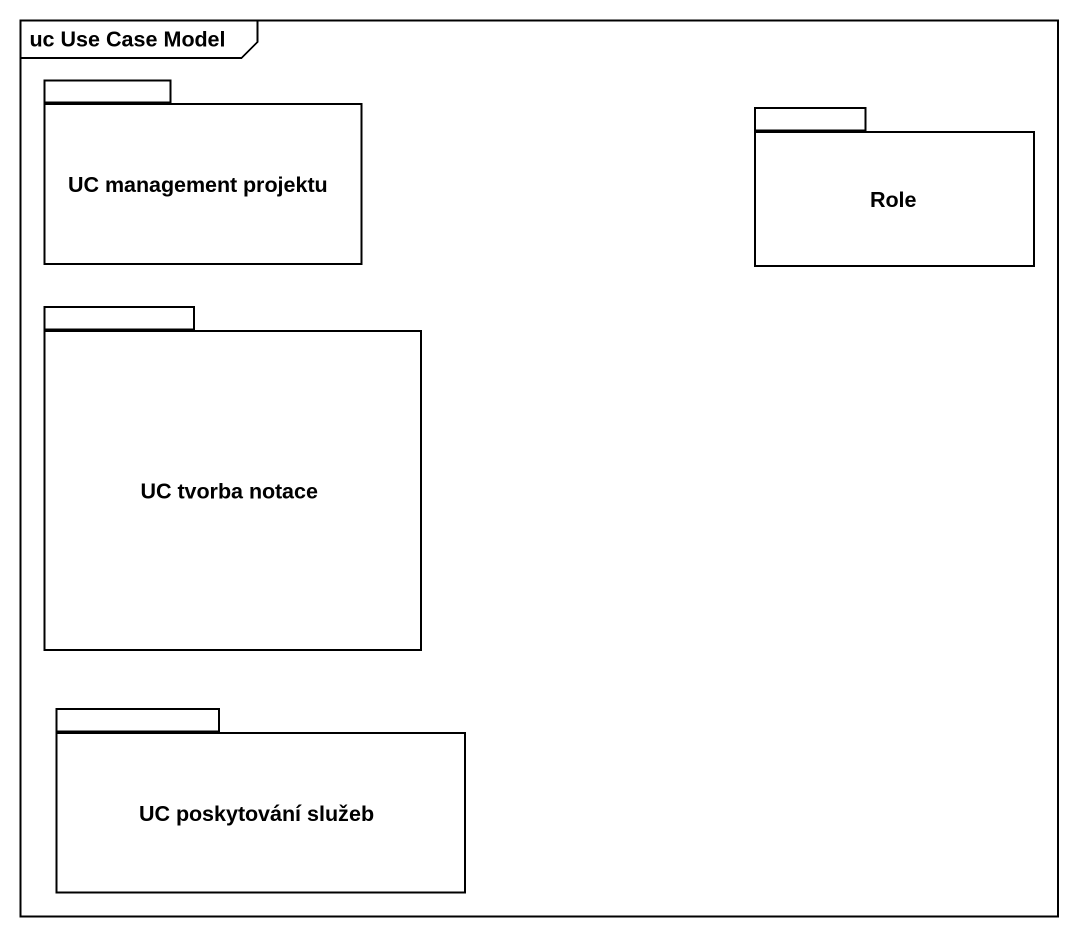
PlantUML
@startuml
mainframe uc Use Case Model
package "UC management projektu" as UC_management_projektu {
}
package Role {
}
package "UC tvorba notace" as UC_tvorba_notace {
}
package "UC poskytování služeb" as UC_poskytování_služeb {
}
@enduml
